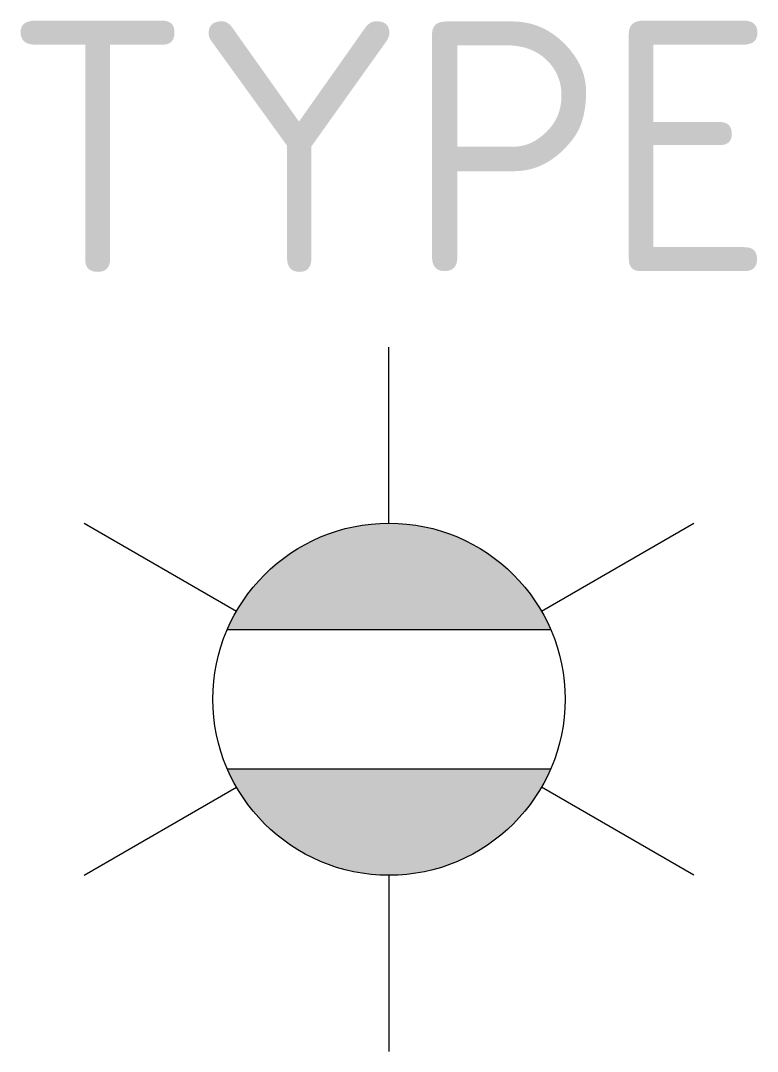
# Model space of a CAD drawing. Extents: x -2.65 to 2.65, y -2.53 to 4.88.
import ezdxf
from ezdxf.enums import TextEntityAlignment as Align

# ---------------------------------------------------------------- set-up
doc = ezdxf.new("R2010")
doc.units = 0
doc.header["$MEASUREMENT"] = 0
doc.styles.add('NLCS-ISO', font='NLCS-ISO.ttf')

msp = doc.modelspace()

# ---------------------------------------------------------------- hatches: boundary and pattern name
h = msp.add_hatch(color=256)
h.paths.add_polyline_path([(1.1627, 0.5, 0.658505), (-1.1627, 0.5)])
h.paths.add_polyline_path([(-1.1627, -0.5, 0.658505), (1.1627, -0.5)])

# ---------------------------------------------------------------- linework, layer by layer
at = {"flags": 128}
for points in [[(0, 1.2656), (0, 2.5313)], [(-2.1921, 1.2656), (-1.0961, 0.6328)], [(1.0961, 0.6328), (2.1921, 1.2656)], [(-1.1627, 0.5), (1.1627, 0.5)], [(-1.1627, -0.5), (1.1627, -0.5)], [(-2.1921, -1.2656), (-1.0961, -0.6328)], [(2.1921, -1.2656), (1.0961, -0.6328)], [(0, -1.2656), (0, -2.5313)]]:
    msp.add_lwpolyline(points, dxfattribs=at)
at = {"ltscale": 0.5}
msp.add_circle((0, 0), 1.2656, dxfattribs=at)

# ---------------------------------------------------------------- texts
at = {"style": 'NLCS-ISO'}
msp.add_attdef('TYPE', text='', height=1.8, dxfattribs=at).set_placement((0, 2.5313), align=Align.BOTTOM_CENTER)

doc.saveas('drawing.dxf')
